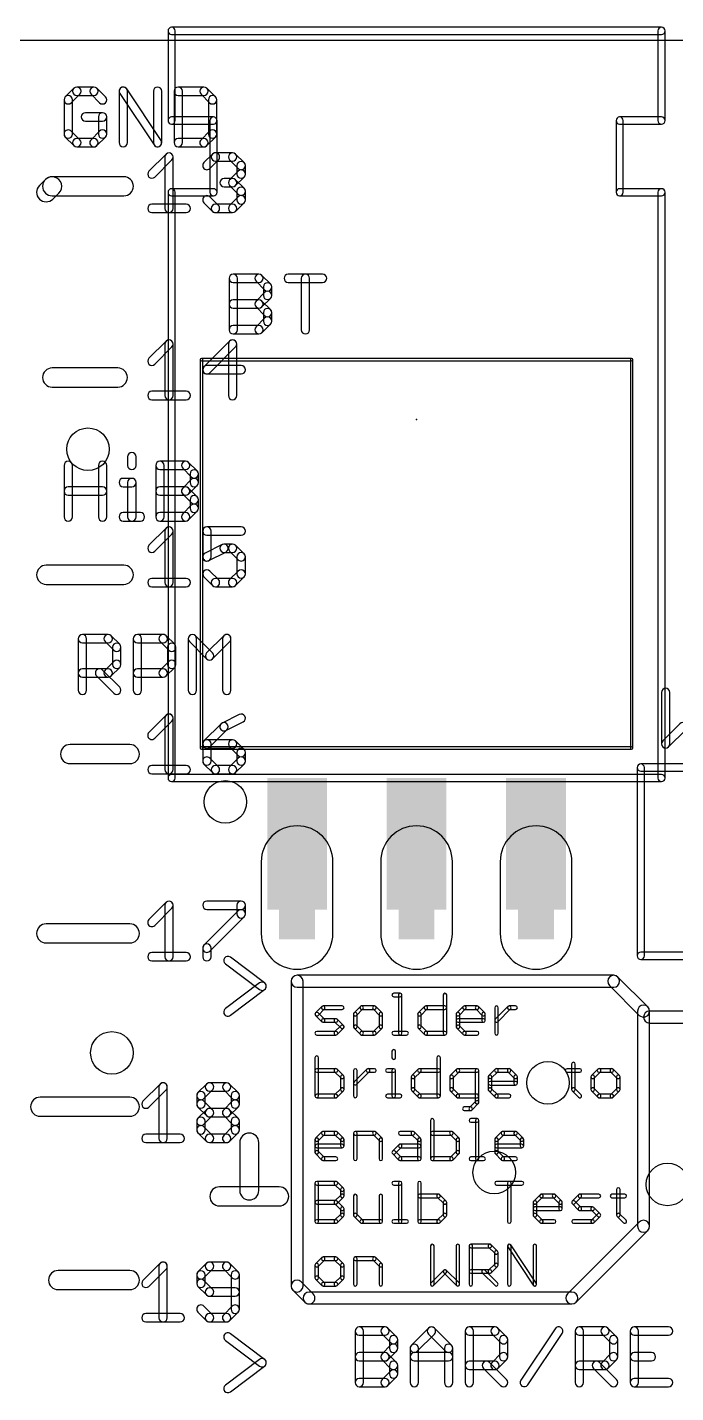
# Model space of a CAD drawing. Extents: x 0 to 96, y 1.4 to 54.7.
# Drawn here: x 41.89 to 55.67, y 23.77 to 52.78 of the extents above; entities that cross this region are included whole.
import ezdxf

# ---------------------------------------------------------------- set-up
doc = ezdxf.new("R2010")
doc.units = 0
for name, color, linetype in [('17', 178, 'CONTINUOUS'), ('18', 178, 'CONTINUOUS'), ('20', 178, 'CONTINUOUS'), ('21', 251, 'CONTINUOUS'), ('23', 178, 'CONTINUOUS'), ('25', 251, 'CONTINUOUS'), ('27', 251, 'CONTINUOUS'), ('51', 251, 'CONTINUOUS')]:
    doc.layers.add(name, color=color, linetype=linetype)

# ---------------------------------------------------------------- blocks, each defined once
blk = doc.blocks.new('RECT')
blk.add_solid([(-0.5, -0.5), (0.5, -0.5), (-0.5, 0.5), (0.5, 0.5)])
blk = doc.blocks.new('LONGP100')
blk.add_lwpolyline([(-0.5, -0.5), (0.5, -0.5, 1), (0.5, 0.5), (-0.5, 0.5, 1)], format="xyb", close=True)
blk = doc.blocks.new('ROUNDV')
blk.add_circle((0, 0), 0.5)

msp = doc.modelspace()

# ---------------------------------------------------------------- linework, layer by layer
at = {"layer": '20'}
msp.add_line((96, 52.5), (0, 52.5), dxfattribs=at)
at = {"layer": '21'}
for points in [[(54.737, 45.7454), (45.593, 45.7454, 1), (45.593, 45.6946), (54.737, 45.6946, 1)], [(45.6184, 37.465), (45.6184, 45.72, 1), (45.5676, 45.72), (45.5676, 37.465, 1)], [(54.7116, 45.72), (54.7116, 37.465, 1), (54.7624, 37.465), (54.7624, 45.72, 1)], [(45.593, 37.4396), (54.737, 37.4396, 1), (54.737, 37.4904), (45.593, 37.4904, 1)], [(55.0082, 33.052), (55.0082, 37.052, 1), (54.8558, 37.052), (54.8558, 33.052, 1)], [(54.932, 36.9758), (63.432, 36.9758, 1), (63.432, 37.1282), (54.932, 37.1282, 1)], [(54.932, 32.9758), (63.432, 32.9758, 1), (63.432, 33.1282), (54.932, 33.1282, 1)], [(54.356, 32.639), (47.625, 32.639, 1), (47.625, 32.385), (54.356, 32.385, 1)], [(47.498, 32.512), (47.498, 26.035, 1), (47.752, 26.035), (47.752, 32.512, 1)], [(55.0808, 31.9668), (54.4458, 32.6018, 1), (54.2662, 32.4222), (54.9012, 31.7872, 1)], [(55.118, 27.305), (55.118, 31.877, 1), (54.864, 31.877), (54.864, 27.305, 1)], [(57.023, 31.877), (55.118, 31.877, 1), (55.118, 31.623), (57.023, 31.623, 1)], [(53.5568, 25.6912), (55.0808, 27.2152, 1), (54.9012, 27.3948), (53.3772, 25.8708, 1)], [(47.5352, 25.9452), (47.7892, 25.6912, 1), (47.9688, 25.8708), (47.7148, 26.1248, 1)], [(47.879, 25.654), (53.467, 25.654, 1), (53.467, 25.908), (47.879, 25.908, 1)]]:
    msp.add_lwpolyline(points, format="xyb", close=True, dxfattribs=at)
at = {"layer": '23'}
msp.add_point((50.165, 44.45), dxfattribs=at)
at = {"layer": '25'}
for points in [[(42.8802, 51.4861), (42.698, 51.3039, 1), (42.8238, 51.1782), (43.0059, 51.3604, 1)], [(43.3075, 51.5121), (42.9431, 51.5121, 1), (42.9431, 51.3343), (43.3075, 51.3343, 1)], [(43.5525, 51.3039), (43.3703, 51.4861, 1), (43.2446, 51.3604), (43.4268, 51.1782, 1)], [(44.0192, 50.3301), (44.0192, 51.4232, 1), (43.8414, 51.4232), (43.8414, 50.3301, 1)], [(43.8563, 51.3739), (44.5851, 50.2808, 1), (44.733, 50.3794), (44.0043, 51.4725, 1)], [(44.748, 50.3301), (44.748, 51.4232, 1), (44.5701, 51.4232), (44.5701, 50.3301, 1)], [(45.0108, 51.4232), (45.0108, 50.3301, 1), (45.1886, 50.3301), (45.1886, 51.4232, 1)], [(45.6463, 51.5121), (45.0997, 51.5121, 1), (45.0997, 51.3343), (45.6463, 51.3343, 1)], [(45.8913, 51.3039), (45.7091, 51.4861, 1), (45.5834, 51.3604), (45.7656, 51.1782, 1)], [(42.672, 51.241), (42.672, 50.5123, 1), (42.8498, 50.5123), (42.8498, 51.241, 1)], [(45.9173, 50.5123), (45.9173, 51.241, 1), (45.7395, 51.241), (45.7395, 50.5123, 1)], [(43.4897, 50.9656), (43.1253, 50.9656, 1), (43.1253, 50.7878), (43.4897, 50.7878, 1)], [(43.5786, 50.5123), (43.5786, 50.8767, 1), (43.4008, 50.8767), (43.4008, 50.5123, 1)], [(42.698, 50.4494), (42.8802, 50.2672, 1), (43.0059, 50.393), (42.8238, 50.5751, 1)], [(43.3703, 50.2672), (43.5525, 50.4494, 1), (43.4268, 50.5751), (43.2446, 50.393, 1)], [(45.7091, 50.2672), (45.8913, 50.4494, 1), (45.7656, 50.5751), (45.5834, 50.393, 1)], [(42.9431, 50.2412), (43.3075, 50.2412, 1), (43.3075, 50.419), (42.9431, 50.419, 1)], [(45.0997, 50.2412), (45.6463, 50.2412, 1), (45.6463, 50.419), (45.0997, 50.419, 1)], [(44.6018, 49.599), (44.9661, 49.9634, 1), (44.8404, 50.0891), (44.476, 49.7247, 1)], [(44.8144, 50.0262), (44.8144, 48.9331, 1), (44.9922, 48.9331), (44.9922, 50.0262, 1)], [(45.7712, 49.7812), (45.9533, 49.9634, 1), (45.8276, 50.0891), (45.6454, 49.9069, 1)], [(45.8905, 49.9373), (46.2549, 49.9373, 1), (46.2549, 50.1151), (45.8905, 50.1151, 1)], [(46.192, 49.9634), (46.3742, 49.7812, 1), (46.4999, 49.9069), (46.3177, 50.0891, 1)], [(46.3481, 49.844), (46.3481, 49.6619, 1), (46.526, 49.6619), (46.526, 49.844, 1)], [(46.3742, 49.7247), (46.192, 49.5425, 1), (46.3177, 49.4168), (46.4999, 49.599, 1)], [(42.2743, 49.5467), (42.1473, 49.4197, 1), (42.4347, 49.1323), (42.5617, 49.2593, 1)], [(43.942, 49.6062), (42.418, 49.6062, 1), (42.418, 49.1998), (43.942, 49.1998, 1)], [(46.2549, 49.5686), (46.0727, 49.5686, 1), (46.0727, 49.3908), (46.2549, 49.3908, 1)], [(46.192, 49.4168), (46.3742, 49.2346, 1), (46.4999, 49.3603), (46.3177, 49.5425, 1)], [(46.3481, 49.2975), (46.3481, 49.1153, 1), (46.526, 49.1153), (46.526, 49.2975, 1)], [(45.9533, 48.996), (45.7712, 49.1781, 1), (45.6454, 49.0524), (45.8276, 48.8702, 1)], [(46.3742, 49.1781), (46.192, 48.996, 1), (46.3177, 48.8702), (46.4999, 49.0524, 1)], [(44.5389, 48.8442), (45.2677, 48.8442, 1), (45.2677, 49.022), (44.5389, 49.022, 1)], [(46.2549, 49.022), (45.8905, 49.022, 1), (45.8905, 48.8442), (46.2549, 48.8442, 1)], [(46.358, 46.355), (46.358, 47.4481, 1), (46.1802, 47.4481), (46.1802, 46.355, 1)], [(46.2691, 47.3592), (46.8157, 47.3592, 1), (46.8157, 47.537), (46.2691, 47.537, 1)], [(46.7528, 47.3853), (46.935, 47.2031, 1), (47.0607, 47.3288), (46.8785, 47.511, 1)], [(46.9089, 47.2659), (46.9089, 47.0838, 1), (47.0867, 47.0838), (47.0867, 47.2659, 1)], [(47.4385, 47.3592), (48.1672, 47.3592, 1), (48.1672, 47.537), (47.4385, 47.537, 1)], [(47.8918, 46.355), (47.8918, 47.4481, 1), (47.714, 47.4481), (47.714, 46.355, 1)], [(46.935, 47.1466), (46.7528, 46.9644, 1), (46.8785, 46.8387), (47.0607, 47.0209, 1)], [(46.2691, 46.8127), (46.8157, 46.8127, 1), (46.8157, 46.9905), (46.2691, 46.9905, 1)], [(46.7528, 46.8387), (46.935, 46.6565, 1), (47.0607, 46.7822), (46.8785, 46.9644, 1)], [(46.9089, 46.7194), (46.9089, 46.5372, 1), (47.0867, 46.5372), (47.0867, 46.7194, 1)], [(46.8157, 46.4439), (46.2691, 46.4439, 1), (46.2691, 46.2661), (46.8157, 46.2661, 1)], [(46.935, 46.6), (46.7528, 46.4179, 1), (46.8785, 46.2921), (47.0607, 46.4743, 1)], [(44.6018, 45.6239), (44.9661, 45.9883, 1), (44.8404, 46.114), (44.476, 45.7496, 1)], [(44.8144, 46.0511), (44.8144, 44.958, 1), (44.9922, 44.958), (44.9922, 46.0511, 1)], [(46.192, 46.114), (45.6454, 45.5674, 1), (45.7712, 45.4417), (46.3177, 45.9883, 1)], [(46.3438, 44.958), (46.3438, 46.0511, 1), (46.166, 46.0511), (46.166, 44.958, 1)], [(45.7083, 45.4157), (46.437, 45.4157, 1), (46.437, 45.5935), (45.7083, 45.5935, 1)], [(43.815, 45.5422), (42.418, 45.5422, 1), (42.418, 45.1358), (43.815, 45.1358, 1)], [(44.5389, 44.8691), (45.2677, 44.8691, 1), (45.2677, 45.0469), (44.5389, 45.0469, 1)], [(42.8498, 42.3799), (42.8498, 43.473, 1), (42.672, 43.473), (42.672, 42.3799, 1)], [(43.4008, 43.473), (43.4008, 42.3799, 1), (43.5786, 42.3799), (43.5786, 43.473, 1)], [(44.0236, 43.6552), (44.0236, 43.473, 1), (44.2014, 43.473), (44.2014, 43.6552, 1)], [(44.7988, 42.3799), (44.7988, 43.473, 1), (44.621, 43.473), (44.621, 42.3799, 1)], [(44.7099, 43.3841), (45.2565, 43.3841, 1), (45.2565, 43.5619), (44.7099, 43.5619, 1)], [(45.1936, 43.4102), (45.3758, 43.228, 1), (45.5015, 43.3537), (45.3193, 43.5359, 1)], [(45.3497, 43.2908), (45.3497, 43.1087, 1), (45.5275, 43.1087), (45.5275, 43.2908, 1)], [(42.7609, 42.8376), (43.4897, 42.8376, 1), (43.4897, 43.0154), (42.7609, 43.0154, 1)], [(43.9303, 43.0198), (44.1125, 43.0198, 1), (44.1125, 43.1976), (43.9303, 43.1976, 1)], [(44.0236, 43.1087), (44.0236, 42.3799, 1), (44.2014, 42.3799), (44.2014, 43.1087, 1)], [(44.7099, 42.8376), (45.2565, 42.8376, 1), (45.2565, 43.0154), (44.7099, 43.0154, 1)], [(45.3758, 43.1715), (45.1936, 42.9893, 1), (45.3193, 42.8636), (45.5015, 43.0458, 1)], [(45.1936, 42.8636), (45.3758, 42.6814, 1), (45.5015, 42.8071), (45.3193, 42.9893, 1)], [(45.3758, 42.6249), (45.1936, 42.4428, 1), (45.3193, 42.317), (45.5015, 42.4992, 1)], [(45.3497, 42.7443), (45.3497, 42.5621, 1), (45.5275, 42.5621), (45.5275, 42.7443, 1)], [(43.9303, 42.291), (44.2947, 42.291, 1), (44.2947, 42.4688), (43.9303, 42.4688, 1)], [(45.2565, 42.4688), (44.7099, 42.4688, 1), (44.7099, 42.291), (45.2565, 42.291, 1)], [(44.6018, 41.6488), (44.9661, 42.0132, 1), (44.8404, 42.1389), (44.476, 41.7745, 1)], [(44.8144, 42.076), (44.8144, 40.9829, 1), (44.9922, 40.9829), (44.9922, 42.076, 1)], [(46.437, 42.1649), (45.7083, 42.1649, 1), (45.7083, 41.9871), (46.437, 41.9871, 1)], [(45.6194, 42.076), (45.6194, 41.5295, 1), (45.7972, 41.5295), (45.7972, 42.076, 1)], [(45.7481, 41.45), (46.1124, 41.6321, 1), (46.0329, 41.7912), (45.6685, 41.609, 1)], [(46.0727, 41.6228), (46.2549, 41.6228, 1), (46.2549, 41.8006), (46.0727, 41.8006, 1)], [(46.192, 41.6488), (46.3742, 41.4666, 1), (46.4999, 41.5923), (46.3177, 41.7745, 1)], [(46.3481, 41.5295), (46.3481, 41.1651, 1), (46.526, 41.1651), (46.526, 41.5295, 1)], [(43.942, 41.3512), (42.291, 41.3512, 1), (42.291, 40.9448), (43.942, 40.9448, 1)], [(45.9533, 41.0458), (45.7712, 41.2279, 1), (45.6454, 41.1022), (45.8276, 40.92, 1)], [(46.3742, 41.2279), (46.192, 41.0458, 1), (46.3177, 40.92), (46.4999, 41.1022, 1)], [(44.5389, 40.894), (45.2677, 40.894, 1), (45.2677, 41.0718), (44.5389, 41.0718, 1)], [(46.2549, 41.0718), (45.8905, 41.0718, 1), (45.8905, 40.894), (46.2549, 40.894, 1)], [(43.1516, 38.6969), (43.1516, 39.79, 1), (42.9738, 39.79), (42.9738, 38.6969, 1)], [(43.0627, 39.7011), (43.6093, 39.7011, 1), (43.6093, 39.8789), (43.0627, 39.8789, 1)], [(43.5464, 39.7272), (43.7286, 39.545, 1), (43.8543, 39.6707), (43.6721, 39.8529, 1)], [(44.321, 38.6969), (44.321, 39.79, 1), (44.1432, 39.79), (44.1432, 38.6969, 1)], [(44.2321, 39.7011), (44.7787, 39.7011, 1), (44.7787, 39.8789), (44.2321, 39.8789, 1)], [(44.7158, 39.7272), (44.898, 39.545, 1), (45.0237, 39.6707), (44.8415, 39.8529, 1)], [(45.3386, 39.7272), (45.703, 39.3628, 1), (45.8287, 39.4885), (45.4644, 39.8529, 1)], [(45.4904, 38.6969), (45.4904, 39.79, 1), (45.3126, 39.79), (45.3126, 38.6969, 1)], [(45.8287, 39.3628), (46.1931, 39.7272, 1), (46.0674, 39.8529), (45.703, 39.4885, 1)], [(46.0414, 39.79), (46.0414, 38.6969, 1), (46.2192, 38.6969), (46.2192, 39.79, 1)], [(43.7026, 39.6078), (43.7026, 39.2435, 1), (43.8804, 39.2435), (43.8804, 39.6078, 1)], [(44.872, 39.6078), (44.872, 39.2435, 1), (45.0498, 39.2435), (45.0498, 39.6078, 1)], [(43.7286, 39.3063), (43.5464, 39.1241, 1), (43.6721, 38.9984), (43.8543, 39.1806, 1)], [(44.898, 39.3063), (44.7158, 39.1241, 1), (44.8415, 38.9984), (45.0237, 39.1806, 1)], [(43.6093, 39.1502), (43.0627, 39.1502, 1), (43.0627, 38.9724), (43.6093, 38.9724, 1)], [(43.3642, 38.9984), (43.7286, 38.634, 1), (43.8543, 38.7598), (43.4899, 39.1241, 1)], [(44.7787, 39.1502), (44.2321, 39.1502, 1), (44.2321, 38.9724), (44.7787, 38.9724, 1)], [(55.372, 38.647), (55.372, 37.5539, 1), (55.5498, 37.5539), (55.5498, 38.647, 1)], [(44.6018, 37.6737), (44.9661, 38.0381, 1), (44.8404, 38.1638), (44.476, 37.7994, 1)], [(44.8144, 38.1009), (44.8144, 37.0078, 1), (44.9922, 37.0078), (44.9922, 38.1009, 1)], [(46.0098, 37.9816), (45.6454, 37.6172, 1), (45.7712, 37.4915), (46.1355, 37.8559, 1)], [(46.3973, 38.1804), (46.0329, 37.9983, 1), (46.1124, 37.8392), (46.4768, 38.0214, 1)], [(55.5238, 37.491), (55.8881, 37.8554, 1), (55.7624, 37.9811), (55.398, 37.6168, 1)], [(42.799, 37.1348), (44.069, 37.1348, 1), (44.069, 37.5412), (42.799, 37.5412, 1)], [(45.6194, 37.5544), (45.6194, 37.19, 1), (45.7972, 37.19), (45.7972, 37.5544, 1)], [(46.2549, 37.6433), (45.7083, 37.6433, 1), (45.7083, 37.4655), (46.2549, 37.4655, 1)], [(46.4999, 37.435), (46.3177, 37.6172, 1), (46.192, 37.4915), (46.3742, 37.3093, 1)], [(46.526, 37.19), (46.526, 37.3722, 1), (46.3481, 37.3722), (46.3481, 37.19, 1)], [(45.6454, 37.1271), (45.8276, 36.9449, 1), (45.9533, 37.0707), (45.7712, 37.2528, 1)], [(46.3177, 36.9449), (46.4999, 37.1271, 1), (46.3742, 37.2528), (46.192, 37.0707, 1)], [(44.5389, 36.9189), (45.2677, 36.9189, 1), (45.2677, 37.0967), (44.5389, 37.0967, 1)], [(45.8905, 36.9189), (46.2549, 36.9189, 1), (46.2549, 37.0967), (45.8905, 37.0967, 1)], [(44.6018, 33.6986), (44.9661, 34.063, 1), (44.8404, 34.1887), (44.476, 33.8243, 1)], [(44.8144, 34.1258), (44.8144, 33.0327, 1), (44.9922, 33.0327), (44.9922, 34.1258, 1)], [(45.7083, 34.0369), (46.437, 34.0369, 1), (46.437, 34.2147), (45.7083, 34.2147, 1)], [(46.3742, 34.0065), (45.6454, 33.2777, 1), (45.7712, 33.152), (46.4999, 33.8808, 1)], [(46.3481, 34.1258), (46.3481, 33.9436, 1), (46.526, 33.9436), (46.526, 34.1258, 1)], [(44.069, 33.7312), (42.291, 33.7312, 1), (42.291, 33.3248), (44.069, 33.3248, 1)], [(44.5389, 32.9438), (45.2677, 32.9438, 1), (45.2677, 33.1216), (44.5389, 33.1216, 1)], [(45.6194, 33.2149), (45.6194, 33.0327, 1), (45.7972, 33.0327), (45.7972, 33.2149, 1)], [(49.6813, 32.1825), (49.8168, 32.1825, 1), (49.8168, 32.2587), (49.6813, 32.2587, 1)], [(49.7787, 32.2206), (49.7787, 31.4071, 1), (49.8549, 31.4071), (49.8549, 32.2206, 1)], [(50.7312, 32.2206), (50.7312, 31.4071, 1), (50.8074, 31.4071), (50.8074, 32.2206, 1)], [(48.071, 31.7869), (48.2066, 31.9225, 1), (48.1527, 31.9764), (48.0172, 31.8408, 1)], [(48.1797, 31.9113), (48.5864, 31.9113, 1), (48.5864, 31.9875), (48.1797, 31.9875, 1)], [(48.9713, 31.9764), (48.8357, 31.8408, 1), (48.8896, 31.7869), (49.0252, 31.9225, 1)], [(49.2694, 31.9875), (48.9983, 31.9875, 1), (48.9983, 31.9113), (49.2694, 31.9113, 1)], [(49.4319, 31.8408), (49.2964, 31.9764, 1), (49.2425, 31.9225), (49.3781, 31.7869, 1)], [(50.2539, 31.7869), (50.3895, 31.9225, 1), (50.3356, 31.9764), (50.2, 31.8408, 1)], [(50.3626, 31.9113), (50.7693, 31.9113, 1), (50.7693, 31.9875), (50.3626, 31.9875, 1)], [(51.0725, 31.7869), (51.2081, 31.9225, 1), (51.1542, 31.9764), (51.0186, 31.8408, 1)], [(51.1811, 31.9113), (51.4523, 31.9113, 1), (51.4523, 31.9875), (51.1811, 31.9875, 1)], [(51.4254, 31.9225), (51.5609, 31.7869, 1), (51.6148, 31.8408), (51.4792, 31.9764, 1)], [(51.9022, 31.4071), (51.9022, 31.9494, 1), (51.826, 31.9494), (51.826, 31.4071, 1)], [(51.8911, 31.6513), (52.1622, 31.9225, 1), (52.1084, 31.9764), (51.8372, 31.7052, 1)], [(52.1353, 31.9113), (52.2709, 31.9113, 1), (52.2709, 31.9875), (52.1353, 31.9875, 1)], [(48.2066, 31.7052), (48.071, 31.8408, 1), (48.0172, 31.7869), (48.1527, 31.6513, 1)], [(48.4508, 31.7164), (48.1797, 31.7164, 1), (48.1797, 31.6402), (48.4508, 31.6402, 1)], [(48.6134, 31.5696), (48.4778, 31.7052, 1), (48.4239, 31.6513), (48.5595, 31.5157, 1)], [(48.8246, 31.8138), (48.8246, 31.5427, 1), (48.9008, 31.5427), (48.9008, 31.8138, 1)], [(49.4431, 31.5427), (49.4431, 31.8138, 1), (49.3669, 31.8138), (49.3669, 31.5427, 1)], [(50.2651, 31.5427), (50.2651, 31.8138, 1), (50.1889, 31.8138), (50.1889, 31.5427, 1)], [(51.0837, 31.5427), (51.0837, 31.8138, 1), (51.0075, 31.8138), (51.0075, 31.5427, 1)], [(51.5879, 31.7164), (51.0456, 31.7164, 1), (51.0456, 31.6402), (51.5879, 31.6402, 1)], [(51.5498, 31.8138), (51.5498, 31.6783, 1), (51.626, 31.6783), (51.626, 31.8138, 1)], [(48.0441, 31.369), (48.4508, 31.369, 1), (48.4508, 31.4452), (48.0441, 31.4452, 1)], [(48.4778, 31.3802), (48.6134, 31.5157, 1), (48.5595, 31.5696), (48.4239, 31.434, 1)], [(48.8357, 31.5157), (48.9713, 31.3802, 1), (49.0252, 31.434), (48.8896, 31.5696, 1)], [(48.9983, 31.369), (49.2694, 31.369, 1), (49.2694, 31.4452), (48.9983, 31.4452, 1)], [(49.2964, 31.3802), (49.4319, 31.5157, 1), (49.3781, 31.5696), (49.2425, 31.434, 1)], [(49.6813, 31.369), (49.9524, 31.369, 1), (49.9524, 31.4452), (49.6813, 31.4452, 1)], [(50.3895, 31.434), (50.2539, 31.5696, 1), (50.2, 31.5157), (50.3356, 31.3802, 1)], [(50.7693, 31.4452), (50.3626, 31.4452, 1), (50.3626, 31.369), (50.7693, 31.369, 1)], [(51.2081, 31.434), (51.0725, 31.5696, 1), (51.0186, 31.5157), (51.1542, 31.3802, 1)], [(51.4523, 31.4452), (51.1811, 31.4452, 1), (51.1811, 31.369), (51.4523, 31.369, 1)], [(49.6423, 31.0227), (49.6423, 30.8871, 1), (49.7185, 30.8871), (49.7185, 31.0227, 1)], [(48.006, 30.8871), (48.006, 30.0736, 1), (48.0822, 30.0736), (48.0822, 30.8871, 1)], [(50.5948, 30.8871), (50.5948, 30.0736, 1), (50.671, 30.0736), (50.671, 30.8871, 1)], [(53.4623, 30.7515), (53.4623, 30.2092, 1), (53.5385, 30.2092), (53.5385, 30.7515, 1)], [(48.4508, 30.654), (48.0441, 30.654, 1), (48.0441, 30.5778), (48.4508, 30.5778, 1)], [(48.6134, 30.5073), (48.4778, 30.6429, 1), (48.4239, 30.589), (48.5595, 30.4534, 1)], [(48.6245, 30.2092), (48.6245, 30.4803, 1), (48.5483, 30.4803), (48.5483, 30.2092, 1)], [(48.8896, 30.3178), (49.1608, 30.589, 1), (49.1069, 30.6429), (48.8357, 30.3717, 1)], [(48.9008, 30.0736), (48.9008, 30.6159, 1), (48.8246, 30.6159), (48.8246, 30.0736, 1)], [(49.1338, 30.5778), (49.2694, 30.5778, 1), (49.2694, 30.654), (49.1338, 30.654, 1)], [(49.5448, 30.5778), (49.6804, 30.5778, 1), (49.6804, 30.654), (49.5448, 30.654, 1)], [(49.6423, 30.6159), (49.6423, 30.0736, 1), (49.7185, 30.0736), (49.7185, 30.6159, 1)], [(50.1175, 30.4534), (50.2531, 30.589, 1), (50.1992, 30.6429), (50.0636, 30.5073, 1)], [(50.1286, 30.2092), (50.1286, 30.4803, 1), (50.0524, 30.4803), (50.0524, 30.2092, 1)], [(50.2261, 30.5778), (50.6329, 30.5778, 1), (50.6329, 30.654), (50.2261, 30.654, 1)], [(51.0178, 30.6429), (50.8822, 30.5073, 1), (50.9361, 30.4534), (51.0716, 30.589, 1)], [(50.871, 30.4803), (50.871, 30.2092, 1), (50.9472, 30.2092), (50.9472, 30.4803, 1)], [(51.4515, 30.654), (51.0447, 30.654, 1), (51.0447, 30.5778), (51.4515, 30.5778, 1)], [(51.4896, 29.938), (51.4896, 30.6159, 1), (51.4134, 30.6159), (51.4134, 29.938, 1)], [(51.7546, 30.4534), (51.8902, 30.589, 1), (51.8363, 30.6429), (51.7008, 30.5073, 1)], [(51.7658, 30.2092), (51.7658, 30.4803, 1), (51.6896, 30.4803), (51.6896, 30.2092, 1)], [(51.8633, 30.5778), (52.1344, 30.5778, 1), (52.1344, 30.654), (51.8633, 30.654, 1)], [(52.1075, 30.589), (52.2431, 30.4534, 1), (52.297, 30.5073), (52.1614, 30.6429, 1)], [(52.2319, 30.4803), (52.2319, 30.3448, 1), (52.3081, 30.3448), (52.3081, 30.4803, 1)], [(53.3649, 30.5778), (53.636, 30.5778, 1), (53.636, 30.654), (53.3649, 30.654, 1)], [(54.0192, 30.6429), (53.8836, 30.5073, 1), (53.9375, 30.4534), (54.0731, 30.589, 1)], [(53.8725, 30.4803), (53.8725, 30.2092, 1), (53.9487, 30.2092), (53.9487, 30.4803, 1)], [(54.3173, 30.654), (54.0462, 30.654, 1), (54.0462, 30.5778), (54.3173, 30.5778, 1)], [(54.4798, 30.5073), (54.3443, 30.6429, 1), (54.2904, 30.589), (54.426, 30.4534, 1)], [(54.491, 30.2092), (54.491, 30.4803, 1), (54.4148, 30.4803), (54.4148, 30.2092, 1)], [(44.4748, 29.8378), (44.8391, 30.2022, 1), (44.7134, 30.3279), (44.349, 29.9635, 1)], [(44.6874, 30.265), (44.6874, 29.1719, 1), (44.8652, 29.1719), (44.8652, 30.265, 1)], [(45.6442, 30.02), (45.8263, 30.2022, 1), (45.7006, 30.3279), (45.5184, 30.1457, 1)], [(45.7635, 30.1761), (46.1279, 30.1761, 1), (46.1279, 30.3539), (45.7635, 30.3539, 1)], [(46.065, 30.2022), (46.2472, 30.02, 1), (46.3729, 30.1457), (46.1907, 30.3279, 1)], [(48.4778, 30.0467), (48.6134, 30.1822, 1), (48.5595, 30.2361), (48.4239, 30.1005, 1)], [(50.2531, 30.1005), (50.1175, 30.2361, 1), (50.0636, 30.1822), (50.1992, 30.0467, 1)], [(50.8822, 30.1822), (51.0178, 30.0467, 1), (51.0716, 30.1005), (50.9361, 30.2361, 1)], [(52.27, 30.3829), (51.7277, 30.3829, 1), (51.7277, 30.3067), (52.27, 30.3067, 1)], [(51.8902, 30.1005), (51.7546, 30.2361, 1), (51.7008, 30.1822), (51.8363, 30.0467, 1)], [(53.4735, 30.1822), (53.6091, 30.0467, 1), (53.663, 30.1005), (53.5274, 30.2361, 1)], [(53.8836, 30.1822), (54.0192, 30.0467, 1), (54.0731, 30.1005), (53.9375, 30.2361, 1)], [(54.3443, 30.0467), (54.4798, 30.1822, 1), (54.426, 30.2361), (54.2904, 30.1005, 1)], [(44.069, 30.0482), (42.164, 30.0482, 1), (42.164, 29.6418), (44.069, 29.6418, 1)], [(45.6702, 29.9007), (45.6702, 30.0828, 1), (45.4924, 30.0828), (45.4924, 29.9007, 1)], [(45.8263, 29.7813), (45.6442, 29.9635, 1), (45.5184, 29.8378), (45.7006, 29.6556, 1)], [(46.2472, 29.9635), (46.065, 29.7813, 1), (46.1907, 29.6556), (46.3729, 29.8378, 1)], [(46.2212, 30.0828), (46.2212, 29.9007, 1), (46.399, 29.9007), (46.399, 30.0828, 1)], [(48.0441, 30.0355), (48.4508, 30.0355, 1), (48.4508, 30.1117), (48.0441, 30.1117, 1)], [(49.5448, 30.0355), (49.816, 30.0355, 1), (49.816, 30.1117), (49.5448, 30.1117, 1)], [(50.6329, 30.1117), (50.2261, 30.1117, 1), (50.2261, 30.0355), (50.6329, 30.0355, 1)], [(51.0447, 30.0355), (51.4515, 30.0355, 1), (51.4515, 30.1117), (51.0447, 30.1117, 1)], [(51.3428, 29.7755), (51.4784, 29.9111, 1), (51.4245, 29.965), (51.2889, 29.8294, 1)], [(52.1344, 30.1117), (51.8633, 30.1117, 1), (51.8633, 30.0355), (52.1344, 30.0355, 1)], [(54.0462, 30.0355), (54.3173, 30.0355, 1), (54.3173, 30.1117), (54.0462, 30.1117, 1)], [(45.6442, 29.4734), (45.8263, 29.6556, 1), (45.7006, 29.7813), (45.5184, 29.5991, 1)], [(45.6702, 29.3541), (45.6702, 29.5363, 1), (45.4924, 29.5363), (45.4924, 29.3541, 1)], [(45.7635, 29.6296), (46.1279, 29.6296, 1), (46.1279, 29.8074), (45.7635, 29.8074, 1)], [(46.065, 29.6556), (46.2472, 29.4734, 1), (46.3729, 29.5991), (46.1907, 29.7813, 1)], [(46.2212, 29.5363), (46.2212, 29.3541, 1), (46.399, 29.3541), (46.399, 29.5363, 1)], [(51.1803, 29.7643), (51.3159, 29.7643, 1), (51.3159, 29.8405), (51.1803, 29.8405, 1)], [(45.8263, 29.2348), (45.6442, 29.4169, 1), (45.5184, 29.2912), (45.7006, 29.109, 1)], [(46.2472, 29.4169), (46.065, 29.2348, 1), (46.1907, 29.109), (46.3729, 29.2912, 1)], [(48.071, 29.1199), (48.2066, 29.2555, 1), (48.1527, 29.3094), (48.0172, 29.1738, 1)], [(48.1797, 29.2443), (48.4508, 29.2443, 1), (48.4508, 29.3205), (48.1797, 29.3205, 1)], [(48.4239, 29.2555), (48.5595, 29.1199, 1), (48.6134, 29.1738), (48.4778, 29.3094, 1)], [(48.9008, 28.7401), (48.9008, 29.2824, 1), (48.8246, 29.2824), (48.8246, 28.7401, 1)], [(48.8627, 29.2443), (49.2694, 29.2443, 1), (49.2694, 29.3205), (48.8627, 29.3205, 1)], [(49.2425, 29.2555), (49.3781, 29.1199, 1), (49.4319, 29.1738), (49.2964, 29.3094, 1)], [(49.8168, 29.2443), (50.088, 29.2443, 1), (50.088, 29.3205), (49.8168, 29.3205, 1)], [(50.0611, 29.2555), (50.1966, 29.1199, 1), (50.2505, 29.1738), (50.1149, 29.3094, 1)], [(50.4617, 29.5536), (50.4617, 28.7401, 1), (50.5379, 28.7401), (50.5379, 29.5536, 1)], [(50.9066, 29.3205), (50.4998, 29.3205, 1), (50.4998, 29.2443), (50.9066, 29.2443, 1)], [(51.0691, 29.1738), (50.9335, 29.3094, 1), (50.8796, 29.2555), (51.0152, 29.1199, 1)], [(51.3184, 29.5155), (51.454, 29.5155, 1), (51.454, 29.5917), (51.3184, 29.5917, 1)], [(51.4159, 29.5536), (51.4159, 28.7401, 1), (51.4921, 28.7401), (51.4921, 29.5536, 1)], [(51.8911, 29.1199), (52.0267, 29.2555, 1), (51.9728, 29.3094), (51.8372, 29.1738, 1)], [(51.9997, 29.2443), (52.2709, 29.2443, 1), (52.2709, 29.3205), (51.9997, 29.3205, 1)], [(52.2439, 29.2555), (52.3795, 29.1199, 1), (52.4334, 29.1738), (52.2978, 29.3094, 1)], [(44.4119, 29.083), (45.1407, 29.083, 1), (45.1407, 29.2608), (44.4119, 29.2608, 1)], [(46.1279, 29.2608), (45.7635, 29.2608, 1), (45.7635, 29.083), (46.1279, 29.083, 1)], [(46.4058, 29.083), (46.4058, 28.067, 1), (46.8122, 28.067), (46.8122, 29.083, 1)], [(48.0822, 28.8757), (48.0822, 29.1468, 1), (48.006, 29.1468), (48.006, 28.8757, 1)], [(48.5864, 29.0494), (48.0441, 29.0494, 1), (48.0441, 28.9732), (48.5864, 28.9732, 1)], [(48.5483, 29.1468), (48.5483, 29.0113, 1), (48.6245, 29.0113), (48.6245, 29.1468, 1)], [(49.3669, 29.1468), (49.3669, 28.7401, 1), (49.4431, 28.7401), (49.4431, 29.1468, 1)], [(49.7082, 28.8487), (49.8438, 28.9843, 1), (49.7899, 29.0382), (49.6543, 28.9026, 1)], [(49.8168, 28.9732), (50.2236, 28.9732, 1), (50.2236, 29.0494), (49.8168, 29.0494, 1)], [(50.1855, 29.1468), (50.1855, 28.7401, 1), (50.2617, 28.7401), (50.2617, 29.1468, 1)], [(51.0803, 28.8757), (51.0803, 29.1468, 1), (51.0041, 29.1468), (51.0041, 28.8757, 1)], [(51.9022, 28.8757), (51.9022, 29.1468, 1), (51.826, 29.1468), (51.826, 28.8757, 1)], [(52.4065, 29.0494), (51.8641, 29.0494, 1), (51.8641, 28.9732), (52.4065, 28.9732, 1)], [(52.3684, 29.1468), (52.3684, 29.0113, 1), (52.4446, 29.0113), (52.4446, 29.1468, 1)], [(48.2066, 28.767), (48.071, 28.9026, 1), (48.0172, 28.8487), (48.1527, 28.7132, 1)], [(48.4508, 28.7782), (48.1797, 28.7782, 1), (48.1797, 28.702), (48.4508, 28.702, 1)], [(49.8438, 28.767), (49.7082, 28.9026, 1), (49.6543, 28.8487), (49.7899, 28.7132, 1)], [(50.2236, 28.7782), (49.8168, 28.7782, 1), (49.8168, 28.702), (50.2236, 28.702, 1)], [(50.4998, 28.702), (50.9066, 28.702, 1), (50.9066, 28.7782), (50.4998, 28.7782, 1)], [(50.9335, 28.7132), (51.0691, 28.8487, 1), (51.0152, 28.9026), (50.8796, 28.767, 1)], [(51.3184, 28.702), (51.5896, 28.702, 1), (51.5896, 28.7782), (51.3184, 28.7782, 1)], [(52.0267, 28.767), (51.8911, 28.9026, 1), (51.8372, 28.8487), (51.9728, 28.7132, 1)], [(52.2709, 28.7782), (51.9997, 28.7782, 1), (51.9997, 28.702), (52.2709, 28.702, 1)], [(45.974, 27.7368), (47.244, 27.7368, 1), (47.244, 28.1432), (45.974, 28.1432, 1)], [(48.0822, 27.4066), (48.0822, 28.2201, 1), (48.006, 28.2201), (48.006, 27.4066, 1)], [(48.0441, 28.182), (48.4508, 28.182, 1), (48.4508, 28.2582), (48.0441, 28.2582, 1)], [(48.4239, 28.1932), (48.5595, 28.0576, 1), (48.6134, 28.1115), (48.4778, 28.247, 1)], [(49.6813, 28.182), (49.8168, 28.182, 1), (49.8168, 28.2582), (49.6813, 28.2582, 1)], [(49.7787, 28.2201), (49.7787, 27.4066, 1), (49.8549, 27.4066), (49.8549, 28.2201, 1)], [(50.1889, 28.2201), (50.1889, 27.4066, 1), (50.2651, 27.4066), (50.2651, 28.2201, 1)], [(51.8641, 28.182), (52.4065, 28.182, 1), (52.4065, 28.2582), (51.8641, 28.2582, 1)], [(52.1734, 27.4066), (52.1734, 28.2201, 1), (52.0972, 28.2201), (52.0972, 27.4066, 1)], [(48.5595, 27.9759), (48.4239, 27.8403, 1), (48.4778, 27.7864), (48.6134, 27.922, 1)], [(48.5483, 28.0845), (48.5483, 27.9489, 1), (48.6245, 27.9489), (48.6245, 28.0845, 1)], [(48.8246, 27.9489), (48.8246, 27.5422, 1), (48.9008, 27.5422), (48.9008, 27.9489, 1)], [(49.4431, 27.4066), (49.4431, 27.9489, 1), (49.3669, 27.9489), (49.3669, 27.4066, 1)], [(50.6337, 27.987), (50.227, 27.987, 1), (50.227, 27.9108), (50.6337, 27.9108, 1)], [(50.7962, 27.8403), (50.6607, 27.9759, 1), (50.6068, 27.922), (50.7424, 27.7864, 1)], [(52.7097, 27.7864), (52.8452, 27.922, 1), (52.7913, 27.9759), (52.6558, 27.8403, 1)], [(52.8183, 27.9108), (53.0895, 27.9108, 1), (53.0895, 27.987), (52.8183, 27.987, 1)], [(53.0625, 27.922), (53.1981, 27.7864, 1), (53.252, 27.8403), (53.1164, 27.9759, 1)], [(53.5282, 27.7864), (53.6638, 27.922, 1), (53.6099, 27.9759), (53.4743, 27.8403, 1)], [(53.6369, 27.9108), (54.0436, 27.9108, 1), (54.0436, 27.987), (53.6369, 27.987, 1)], [(54.3199, 27.9108), (54.591, 27.9108, 1), (54.591, 27.987), (54.3199, 27.987, 1)], [(54.4173, 28.0845), (54.4173, 27.5422, 1), (54.4935, 27.5422), (54.4935, 28.0845, 1)], [(48.0441, 27.7752), (48.4508, 27.7752, 1), (48.4508, 27.8514), (48.0441, 27.8514, 1)], [(48.4239, 27.7864), (48.5595, 27.6508, 1), (48.6134, 27.7047), (48.4778, 27.8403, 1)], [(48.5595, 27.5691), (48.4239, 27.4335, 1), (48.4778, 27.3797), (48.6134, 27.5152, 1)], [(48.5483, 27.6778), (48.5483, 27.5422, 1), (48.6245, 27.5422), (48.6245, 27.6778, 1)], [(48.8357, 27.5152), (48.9713, 27.3797, 1), (49.0252, 27.4335), (48.8896, 27.5691, 1)], [(50.6607, 27.3797), (50.7962, 27.5152, 1), (50.7424, 27.5691), (50.6068, 27.4335, 1)], [(50.8074, 27.5422), (50.8074, 27.8133, 1), (50.7312, 27.8133), (50.7312, 27.5422, 1)], [(52.7208, 27.5422), (52.7208, 27.8133, 1), (52.6446, 27.8133), (52.6446, 27.5422, 1)], [(53.225, 27.7159), (52.6827, 27.7159, 1), (52.6827, 27.6397), (53.225, 27.6397, 1)], [(52.8452, 27.4335), (52.7097, 27.5691, 1), (52.6558, 27.5152), (52.7913, 27.3797, 1)], [(53.1869, 27.8133), (53.1869, 27.6778, 1), (53.2631, 27.6778), (53.2631, 27.8133, 1)], [(53.6638, 27.7047), (53.5282, 27.8403, 1), (53.4743, 27.7864), (53.6099, 27.6508, 1)], [(53.908, 27.7159), (53.6369, 27.7159, 1), (53.6369, 27.6397), (53.908, 27.6397, 1)], [(54.0706, 27.5691), (53.935, 27.7047, 1), (53.8811, 27.6508), (54.0167, 27.5152, 1)], [(53.935, 27.3797), (54.0706, 27.5152, 1), (54.0167, 27.5691), (53.8811, 27.4335, 1)], [(54.4285, 27.5152), (54.5641, 27.3797, 1), (54.618, 27.4335), (54.4824, 27.5691, 1)], [(48.4508, 27.4447), (48.0441, 27.4447, 1), (48.0441, 27.3685), (48.4508, 27.3685, 1)], [(48.9983, 27.3685), (49.405, 27.3685, 1), (49.405, 27.4447), (48.9983, 27.4447, 1)], [(49.6813, 27.3685), (49.9524, 27.3685, 1), (49.9524, 27.4447), (49.6813, 27.4447, 1)], [(50.227, 27.3685), (50.6337, 27.3685, 1), (50.6337, 27.4447), (50.227, 27.4447, 1)], [(53.0895, 27.4447), (52.8183, 27.4447, 1), (52.8183, 27.3685), (53.0895, 27.3685, 1)], [(53.5013, 27.3685), (53.908, 27.3685, 1), (53.908, 27.4447), (53.5013, 27.4447, 1)], [(50.4617, 26.8866), (50.4617, 26.0731, 1), (50.5379, 26.0731), (50.5379, 26.8866, 1)], [(51.0803, 26.0731), (51.0803, 26.8866, 1), (51.0041, 26.8866), (51.0041, 26.0731, 1)], [(51.3565, 26.0731), (51.3565, 26.8866, 1), (51.2803, 26.8866), (51.2803, 26.0731, 1)], [(51.3184, 26.8485), (51.7252, 26.8485, 1), (51.7252, 26.9247), (51.3184, 26.9247, 1)], [(51.6982, 26.8597), (51.8338, 26.7241, 1), (51.8877, 26.778), (51.7521, 26.9135, 1)], [(51.8226, 26.751), (51.8226, 26.4798, 1), (51.8988, 26.4798), (51.8988, 26.751, 1)], [(52.1751, 26.0731), (52.1751, 26.8866, 1), (52.0989, 26.8866), (52.0989, 26.0731, 1)], [(52.1053, 26.8655), (52.6476, 26.052, 1), (52.711, 26.0942), (52.1687, 26.9077, 1)], [(52.7174, 26.0731), (52.7174, 26.8866, 1), (52.6412, 26.8866), (52.6412, 26.0731, 1)], [(44.4748, 26.0278), (44.8391, 26.3922, 1), (44.7134, 26.5179), (44.349, 26.1535, 1)], [(44.6874, 26.455), (44.6874, 25.3619, 1), (44.8652, 25.3619), (44.8652, 26.455, 1)], [(45.7006, 26.5179), (45.5184, 26.3357, 1), (45.6442, 26.21), (45.8263, 26.3922, 1)], [(46.1279, 26.5439), (45.7635, 26.5439, 1), (45.7635, 26.3661), (46.1279, 26.3661, 1)], [(46.3729, 26.3357), (46.1907, 26.5179, 1), (46.065, 26.3922), (46.2472, 26.21, 1)], [(48.1527, 26.6424), (48.0172, 26.5068, 1), (48.071, 26.4529), (48.2066, 26.5885, 1)], [(48.006, 26.4798), (48.006, 26.2087, 1), (48.0822, 26.2087), (48.0822, 26.4798, 1)], [(48.4508, 26.6535), (48.1797, 26.6535, 1), (48.1797, 26.5773), (48.4508, 26.5773, 1)], [(48.6134, 26.5068), (48.4778, 26.6424, 1), (48.4239, 26.5885), (48.5595, 26.4529, 1)], [(48.6245, 26.2087), (48.6245, 26.4798, 1), (48.5483, 26.4798), (48.5483, 26.2087, 1)], [(48.9008, 26.0731), (48.9008, 26.6154, 1), (48.8246, 26.6154), (48.8246, 26.0731, 1)], [(48.8627, 26.5773), (49.2694, 26.5773, 1), (49.2694, 26.6535), (48.8627, 26.6535, 1)], [(49.2425, 26.5885), (49.3781, 26.4529, 1), (49.4319, 26.5068), (49.2964, 26.6424, 1)], [(49.3669, 26.4798), (49.3669, 26.0731, 1), (49.4431, 26.0731), (49.4431, 26.4798, 1)], [(51.8338, 26.5068), (51.6982, 26.3712, 1), (51.7521, 26.3173), (51.8877, 26.4529, 1)], [(44.069, 26.3652), (42.545, 26.3652, 1), (42.545, 25.9588), (44.069, 25.9588, 1)], [(45.4924, 26.2728), (45.4924, 26.0907, 1), (45.6702, 26.0907), (45.6702, 26.2728, 1)], [(45.5184, 26.0278), (45.7006, 25.8456, 1), (45.8263, 25.9713), (45.6442, 26.1535, 1)], [(46.399, 25.5441), (46.399, 26.2728, 1), (46.2212, 26.2728), (46.2212, 25.5441, 1)], [(48.0172, 26.1817), (48.1527, 26.0462, 1), (48.2066, 26.1), (48.071, 26.2356, 1)], [(48.1797, 26.035), (48.4508, 26.035, 1), (48.4508, 26.1112), (48.1797, 26.1112, 1)], [(48.4778, 26.0462), (48.6134, 26.1817, 1), (48.5595, 26.2356), (48.4239, 26.1, 1)], [(50.5268, 26.0462), (50.7979, 26.3173, 1), (50.7441, 26.3712), (50.4729, 26.1, 1)], [(50.7441, 26.3173), (51.0152, 26.0462, 1), (51.0691, 26.1), (50.7979, 26.3712, 1)], [(51.7252, 26.3824), (51.3184, 26.3824, 1), (51.3184, 26.3062), (51.7252, 26.3062, 1)], [(51.5626, 26.3173), (51.8338, 26.0462, 1), (51.8877, 26.1), (51.6165, 26.3712, 1)], [(45.7635, 25.8196), (46.3101, 25.8196, 1), (46.3101, 25.9974), (45.7635, 25.9974, 1)], [(45.5184, 25.4812), (45.7006, 25.299, 1), (45.8263, 25.4248), (45.6442, 25.6069, 1)], [(46.1907, 25.299), (46.3729, 25.4812, 1), (46.2472, 25.6069), (46.065, 25.4248, 1)], [(44.4119, 25.273), (45.1407, 25.273, 1), (45.1407, 25.4508), (44.4119, 25.4508, 1)], [(45.7635, 25.273), (46.1279, 25.273, 1), (46.1279, 25.4508), (45.7635, 25.4508, 1)]]:
    msp.add_lwpolyline(points, format="xyb", close=True, dxfattribs=at)
at = {"layer": '27'}
for points in [[(46.1006, 32.8809), (46.8293, 32.3343, 1), (46.936, 32.4766), (46.2072, 33.0232, 1)], [(46.8293, 32.4766), (46.1006, 31.93, 1), (46.2072, 31.7878), (46.936, 32.3343, 1)], [(46.1006, 24.8799), (46.8293, 24.3333, 1), (46.936, 24.4756), (46.2072, 25.0222, 1)], [(49.0368, 23.9849), (49.0368, 25.078, 1), (48.859, 25.078), (48.859, 23.9849, 1)], [(48.9479, 24.9891), (49.4945, 24.9891, 1), (49.4945, 25.1669), (48.9479, 25.1669, 1)], [(49.4316, 25.0152), (49.6138, 24.833, 1), (49.7395, 24.9587), (49.5573, 25.1409, 1)], [(49.5878, 24.8958), (49.5878, 24.7137, 1), (49.7656, 24.7137), (49.7656, 24.8958, 1)], [(50.1802, 24.6508), (50.5445, 25.0152, 1), (50.4188, 25.1409), (50.0544, 24.7765, 1)], [(50.4188, 25.0152), (50.7832, 24.6508, 1), (50.9089, 24.7765), (50.5445, 25.1409, 1)], [(51.3756, 23.9849), (51.3756, 25.078, 1), (51.1978, 25.078), (51.1978, 23.9849, 1)], [(51.2867, 24.9891), (51.8333, 24.9891, 1), (51.8333, 25.1669), (51.2867, 25.1669, 1)], [(51.7704, 25.0152), (51.9526, 24.833, 1), (52.0783, 24.9587), (51.8961, 25.1409, 1)], [(51.9265, 24.8958), (51.9265, 24.5315, 1), (52.1043, 24.5315), (52.1043, 24.8958, 1)], [(52.5301, 23.9356), (53.2588, 25.0287, 1), (53.1109, 25.1273), (52.3821, 24.0342, 1)], [(53.7144, 23.9849), (53.7144, 25.078, 1), (53.5366, 25.078), (53.5366, 23.9849, 1)], [(53.6255, 24.9891), (54.1721, 24.9891, 1), (54.1721, 25.1669), (53.6255, 25.1669, 1)], [(54.1092, 25.0152), (54.2914, 24.833, 1), (54.4171, 24.9587), (54.2349, 25.1409, 1)], [(54.2653, 24.8958), (54.2653, 24.5315, 1), (54.4431, 24.5315), (54.4431, 24.8958, 1)], [(55.5236, 25.1669), (54.7949, 25.1669, 1), (54.7949, 24.9891), (55.5236, 24.9891, 1)], [(54.706, 25.078), (54.706, 23.9849, 1), (54.8838, 23.9849), (54.8838, 25.078, 1)], [(49.6138, 24.7765), (49.4316, 24.5943, 1), (49.5573, 24.4686), (49.7395, 24.6508, 1)], [(50.2062, 23.9849), (50.2062, 24.7137, 1), (50.0284, 24.7137), (50.0284, 23.9849, 1)], [(50.7572, 24.7137), (50.7572, 23.9849, 1), (50.935, 23.9849), (50.935, 24.7137, 1)], [(46.8293, 24.4756), (46.1006, 23.929, 1), (46.2072, 23.7868), (46.936, 24.3333, 1)], [(48.9479, 24.4426), (49.4945, 24.4426, 1), (49.4945, 24.6204), (48.9479, 24.6204, 1)], [(49.4316, 24.4686), (49.6138, 24.2864, 1), (49.7395, 24.4121), (49.5573, 24.5943, 1)], [(49.5878, 24.3493), (49.5878, 24.1671, 1), (49.7656, 24.1671), (49.7656, 24.3493, 1)], [(50.1173, 24.4426), (50.8461, 24.4426, 1), (50.8461, 24.6204), (50.1173, 24.6204, 1)], [(51.8333, 24.4382), (51.2867, 24.4382, 1), (51.2867, 24.2604), (51.8333, 24.2604, 1)], [(51.5882, 24.2864), (51.9526, 23.922, 1), (52.0783, 24.0478), (51.7139, 24.4121, 1)], [(51.9526, 24.5943), (51.7704, 24.4121, 1), (51.8961, 24.2864), (52.0783, 24.4686, 1)], [(54.1721, 24.4382), (53.6255, 24.4382, 1), (53.6255, 24.2604), (54.1721, 24.2604, 1)], [(53.927, 24.2864), (54.2914, 23.922, 1), (54.4171, 24.0478), (54.0527, 24.4121, 1)], [(54.2914, 24.5943), (54.1092, 24.4121, 1), (54.2349, 24.2864), (54.4171, 24.4686, 1)], [(54.7949, 24.4426), (55.1593, 24.4426, 1), (55.1593, 24.6204), (54.7949, 24.6204, 1)], [(49.6138, 24.2299), (49.4316, 24.0478, 1), (49.5573, 23.922), (49.7395, 24.1042, 1)], [(49.4945, 24.0738), (48.9479, 24.0738, 1), (48.9479, 23.896), (49.4945, 23.896, 1)], [(54.7949, 23.896), (55.5236, 23.896, 1), (55.5236, 24.0738), (54.7949, 24.0738, 1)]]:
    msp.add_lwpolyline(points, format="xyb", close=True, dxfattribs=at)
at = {"layer": '51'}
for points in [[(55.372, 52.7812), (44.958, 52.7812, 1), (44.958, 52.6288), (55.372, 52.6288, 1)], [(45.0342, 50.8), (45.0342, 52.705, 1), (44.8818, 52.705), (44.8818, 50.8, 1)], [(55.4482, 50.8), (55.4482, 52.705, 1), (55.2958, 52.705), (55.2958, 50.8, 1)], [(45.847, 50.8762), (44.958, 50.8762, 1), (44.958, 50.7238), (45.847, 50.7238, 1)], [(45.9232, 49.276), (45.9232, 50.8, 1), (45.7708, 50.8), (45.7708, 49.276, 1)], [(54.5592, 49.276), (54.5592, 50.8, 1), (54.4068, 50.8), (54.4068, 49.276, 1)], [(54.483, 50.7238), (55.372, 50.7238, 1), (55.372, 50.8762), (54.483, 50.8762, 1)], [(45.0342, 36.83), (45.0342, 49.276, 1), (44.8818, 49.276), (44.8818, 36.83, 1)], [(44.958, 49.1998), (45.847, 49.1998, 1), (45.847, 49.3522), (44.958, 49.3522, 1)], [(55.372, 49.3522), (54.483, 49.3522, 1), (54.483, 49.1998), (55.372, 49.1998, 1)], [(55.4482, 36.83), (55.4482, 49.276, 1), (55.2958, 49.276), (55.2958, 36.83, 1)], [(44.958, 36.7538), (55.372, 36.7538, 1), (55.372, 36.9062), (44.958, 36.9062, 1)]]:
    msp.add_lwpolyline(points, format="xyb", close=True, dxfattribs=at)

# ---------------------------------------------------------------- block references
at = {"layer": '17', "xscale": 1.524, "yscale": 1.524, "rotation": 90}
for p in [(47.625, 34.29), (47.625, 34.29), (50.165, 34.29), (50.165, 34.29), (52.705, 34.29), (52.705, 34.29)]:
    msp.add_blockref('LONGP100', p, dxfattribs=at)
at = {"layer": '18', "xscale": 0.9048, "yscale": 0.9048}
for p in [(43.18, 43.815), (46.101, 36.322), (43.688, 30.988), (52.959, 30.353), (51.816, 28.448), (55.499, 28.194)]:
    msp.add_blockref('ROUNDV', p, dxfattribs=at)
at = {"layer": '51'}
for p, xscale, yscale in [((47.625, 35.433), 1.27, 2.794), ((50.165, 35.433), 1.27, 2.794), ((52.705, 35.433), 1.27, 2.794), ((47.625, 33.7185), 0.762, 0.635), ((50.165, 33.7185), 0.762, 0.635), ((52.705, 33.7185), 0.762, 0.635)]:
    msp.add_blockref('RECT', p, dxfattribs=dict(at, xscale=xscale, yscale=yscale))

doc.saveas('drawing.dxf')
